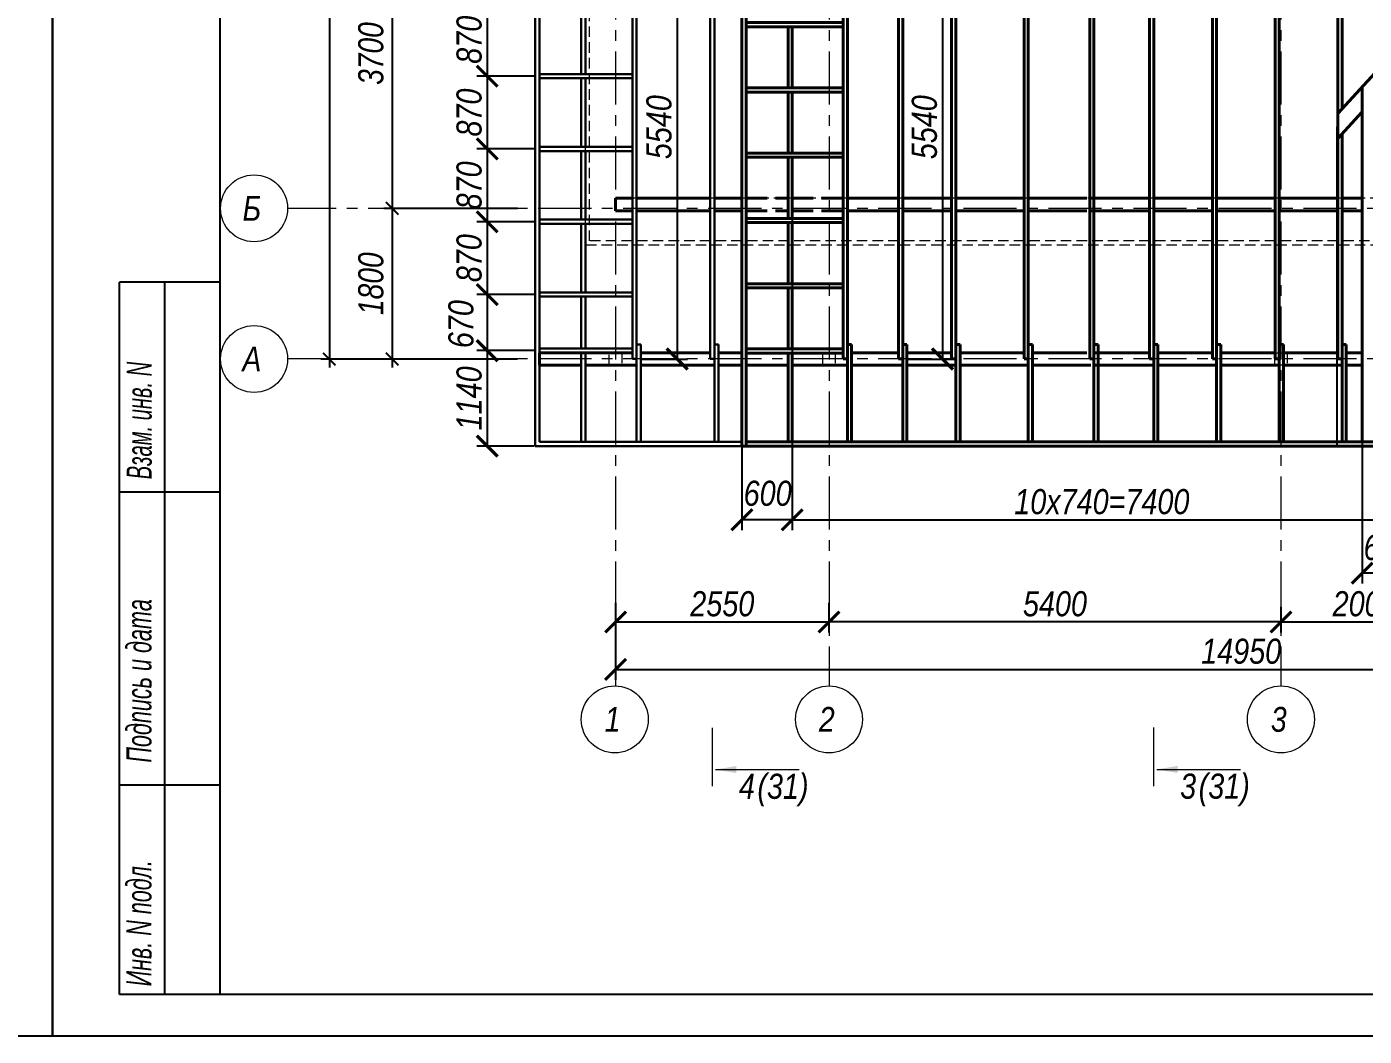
# Model space of a CAD drawing. Header units: millimetres. Extents: x 1582001 to 3303937, y 226471 to 491235.
# Drawn here: x 1749691 to 1765672, y 291255 to 303317 of the extents above; entities that cross this region are included whole.
import ezdxf
from ezdxf.enums import TextEntityAlignment as Align

# ---------------------------------------------------------------- set-up
doc = ezdxf.new("R2010")
doc.units = ezdxf.units.MM
for name, pattern in [('CENTER', [50.8, 31.75, -6.35, 6.35, -6.35]), ('gost5', [7, 5, -2, 0]), ('HIDDEN', [0.375, 0.25, -0.125])]:
    doc.linetypes.add(name, pattern=pattern)
doc.layers.get('Defpoints').update_dxf_attribs({"color": 255, "lineweight": 30})
for name, color, linetype, lineweight in [('Кровля', 232, 'Continuous', 25), ('Оси', 251, 'CENTER', 9), ('Основная', 250, 'Continuous', 40), ('Пунктир', 253, 'HIDDEN', 18), ('Размеры', 7, 'Continuous', 18), ('Стены', 244, 'Continuous', 30), ('Стены несущие', 7, 'Continuous', 40), ('Утеплитель', 145, 'Continuous', 9)]:
    doc.layers.add(name, color=color, linetype=linetype, lineweight=lineweight)
doc.layers.add('Формуляр', color=138, linetype='Continuous')
doc.styles.add('GOST 2.304', font='ARIALNI.TTF', dxfattribs={"width": 0.98, "height": 300})
doc.styles.get("Standard").update_dxf_attribs({"font": 'ARIALNI.TTF', "height": 300})
doc.styles.add('style', font='ARIALNI.TTF', dxfattribs={"width": 0.98, "height": 300})
doc.styles.add('STYLE1', font='ARIALNI.TTF', dxfattribs={"height": 300})
doc.dimstyles.new('ISO-25', dxfattribs={"dimscale": 100, "dimtxt": 2.5, "dimasz": 2.5, "dimexe": 1.25, "dimexo": 0.625, "dimtad": 1, "dimdec": 0, "dimtxsty": 'Standard', "dimblk": 'ARCHTICK', "dimcen": 2.5, "dimadec": 0, "dimazin": 0, "dimtfac": 1, "dimtdec": 0, "dimtmove": 0, "dimatfit": 3, "dimfxl": 0, "dimarcsym": 0})
doc.dimstyles.new('М100', dxfattribs={"dimtxt": 600, "dimasz": 150, "dimexe": 100, "dimexo": 200, "dimgap": 100, "dimtad": 1, "dimdec": 0, "dimtxsty": 'style', "dimblk": 'ARCHTICK', "dimcen": 150, "dimdle": 100, "dimclrt": 256, "dimadec": 0, "dimazin": 0, "dimtfac": 1, "dimtdec": 0, "dimtmove": 1, "dimatfit": 3, "dimldrblk": 'NONE', "dimfxl": 0, "dimarcsym": 0})

# ---------------------------------------------------------------- blocks, each defined once
blk = doc.blocks.new('_ArchTick')
at = {"color": 0, "linetype": 'ByBlock', "const_width": 0.15}
blk.add_lwpolyline([(-0.5, -0.5), (0.5, 0.5)], dxfattribs=at)
blk = doc.blocks.new('*D1495')
at = {"layer": 'Defpoints', "color": 0, "lineweight": -3, "transparency": 16777216}
for p in [(1755837, 304847), (1754057, 301147), (1755757, 301147)]:
    blk.add_point(p, dxfattribs=at)
at = {"layer": 'Размеры', "color": 0, "lineweight": -2, "transparency": 16777216}
for p, q in [((1754057, 304947), (1754057, 301047)), ((1755637, 304847), (1753957, 304847)), ((1755557, 301147), (1753957, 301147))]:
    blk.add_line(p, q, dxfattribs=at)
at = {"layer": 'Размеры', "color": 0, "lineweight": -2, "transparency": 16777216, "xscale": 150, "yscale": 150, "zscale": 150}
for p, rotation in [((1754057, 304847), 90), ((1754057, 301147), 270)]:
    blk.add_blockref('_ArchTick', p, dxfattribs=dict(at, rotation=rotation))
at = {"layer": 'Размеры', "transparency": 16777216, "insert": (1753804, 302997), "char_height": 300, "attachment_point": 5, "rotation": 90, "style": 'style'}
blk.add_mtext('3700', dxfattribs=at)
blk = doc.blocks.new('_None')
blk = doc.blocks.new('*D1496')
at = {"layer": 'Defpoints', "color": 0, "lineweight": -3, "transparency": 16777216}
for p in [(1755757, 301147), (1754057, 299347), (1755757, 299347)]:
    blk.add_point(p, dxfattribs=at)
at = {"layer": 'Размеры', "color": 0, "lineweight": -2, "transparency": 16777216}
for p, q in [((1754057, 301247), (1754057, 299247)), ((1755557, 301147), (1753957, 301147)), ((1755557, 299347), (1753957, 299347))]:
    blk.add_line(p, q, dxfattribs=at)
at = {"layer": 'Размеры', "color": 0, "lineweight": -2, "transparency": 16777216, "xscale": 150, "yscale": 150, "zscale": 150}
for p, rotation in [((1754057, 301147), 90), ((1754057, 299347), 270)]:
    blk.add_blockref('_ArchTick', p, dxfattribs=dict(at, rotation=rotation))
at = {"layer": 'Размеры', "transparency": 16777216, "insert": (1753804, 300247), "char_height": 300, "attachment_point": 5, "rotation": 90, "style": 'style'}
blk.add_mtext('1800', dxfattribs=at)
blk = doc.blocks.new('*D1500')
at = {"layer": 'Defpoints', "color": 0, "lineweight": -3, "transparency": 16777216}
for p in [(1755467, 317247), (1753307, 299347), (1755757, 299347)]:
    blk.add_point(p, dxfattribs=at)
at = {"layer": 'Размеры', "color": 0, "lineweight": -2, "transparency": 16777216}
for p, q in [((1755267, 317247), (1753207, 317247)), ((1753307, 317347), (1753307, 299247)), ((1755557, 299347), (1753207, 299347))]:
    blk.add_line(p, q, dxfattribs=at)
at = {"layer": 'Размеры', "color": 0, "lineweight": -2, "transparency": 16777216, "xscale": 150, "yscale": 150, "zscale": 150}
for p, rotation in [((1753307, 317247), 90), ((1753307, 299347), 270)]:
    blk.add_blockref('_ArchTick', p, dxfattribs=dict(at, rotation=rotation))
at = {"layer": 'Размеры', "transparency": 16777216, "insert": (1753054, 308297), "char_height": 300, "attachment_point": 5, "rotation": 90, "style": 'style'}
blk.add_mtext('17900', dxfattribs=at)
blk = doc.blocks.new('*D1673')
at = {"layer": 'Defpoints', "color": 0, "lineweight": -3, "ltscale": 100, "transparency": 16777216}
for p in [(1760157, 304887), (1760157, 299347), (1760633, 299347)]:
    blk.add_point(p, dxfattribs=at)
at = {"layer": 'Размеры', "color": 0, "lineweight": -2, "ltscale": 100, "transparency": 16777216}
for p, q in [((1760220, 304887), (1760758, 304887)), ((1760633, 304887), (1760633, 299347)), ((1760220, 299347), (1760758, 299347))]:
    blk.add_line(p, q, dxfattribs=at)
at = {"layer": 'Размеры', "color": 0, "lineweight": -2, "ltscale": 100, "transparency": 16777216, "xscale": 250, "yscale": 250, "zscale": 250}
for p, rotation in [((1760633, 304887), 90), ((1760633, 299347), 270)]:
    blk.add_blockref('_ArchTick', p, dxfattribs=dict(at, rotation=rotation))
at = {"layer": 'Размеры', "color": 0, "ltscale": 100, "transparency": 16777216, "insert": (1760418, 302117), "char_height": 300, "attachment_point": 5, "rotation": 90}
blk.add_mtext('5540', dxfattribs=at)
blk = doc.blocks.new('*D1675')
at = {"layer": 'Defpoints', "color": 0, "lineweight": -3, "ltscale": 100, "transparency": 16777216}
for p in [(1756977, 304887), (1756977, 299347), (1757463, 299347)]:
    blk.add_point(p, dxfattribs=at)
at = {"layer": 'Размеры', "color": 0, "lineweight": -2, "ltscale": 100, "transparency": 16777216}
for p, q in [((1757040, 304887), (1757588, 304887)), ((1757463, 304887), (1757463, 299347)), ((1757040, 299347), (1757588, 299347))]:
    blk.add_line(p, q, dxfattribs=at)
at = {"layer": 'Размеры', "color": 0, "lineweight": -2, "ltscale": 100, "transparency": 16777216, "xscale": 250, "yscale": 250, "zscale": 250}
for p, rotation in [((1757463, 304887), 90), ((1757463, 299347), 270)]:
    blk.add_blockref('_ArchTick', p, dxfattribs=dict(at, rotation=rotation))
at = {"layer": 'Размеры', "color": 0, "ltscale": 100, "transparency": 16777216, "insert": (1757247, 302117), "char_height": 300, "attachment_point": 5, "rotation": 90}
blk.add_mtext('5540', dxfattribs=at)
blk = doc.blocks.new('*D1695')
at = {"layer": 'Defpoints', "color": 0, "lineweight": -3, "ltscale": 100, "transparency": 16777216}
for p in [(1758237, 301596), (1758837, 301596), (1758237, 297426)]:
    blk.add_point(p, dxfattribs=at)
at = {"layer": 'Размеры', "color": 0, "lineweight": -2, "ltscale": 100, "transparency": 16777216}
for p, q in [((1758237, 301533), (1758237, 297301)), ((1758837, 301533), (1758837, 297301)), ((1758837, 297426), (1758237, 297426))]:
    blk.add_line(p, q, dxfattribs=at)
at = {"layer": 'Размеры', "color": 0, "lineweight": -2, "ltscale": 100, "transparency": 16777216, "xscale": 250, "yscale": 250, "zscale": 250, "rotation": 180}
blk.add_blockref('_ArchTick', (1758237, 297426), dxfattribs=at)
at = {"layer": 'Размеры', "color": 0, "lineweight": -2, "ltscale": 100, "transparency": 16777216, "xscale": 250, "yscale": 250, "zscale": 250}
blk.add_blockref('_ArchTick', (1758837, 297426), dxfattribs=at)
at = {"layer": 'Размеры', "color": 0, "ltscale": 100, "transparency": 16777216, "insert": (1758544, 297741), "char_height": 300, "attachment_point": 5}
blk.add_mtext('600', dxfattribs=at)
blk = doc.blocks.new('*D1696')
at = {"layer": 'Defpoints', "color": 0, "lineweight": -3, "ltscale": 100, "transparency": 16777216}
for p in [(1766237, 299079), (1758837, 298518), (1766237, 297426)]:
    blk.add_point(p, dxfattribs=at)
at = {"layer": 'Размеры', "color": 0, "lineweight": -2, "ltscale": 100, "transparency": 16777216}
for p, q in [((1766237, 299017), (1766237, 297301)), ((1758837, 298456), (1758837, 297301)), ((1758837, 297426), (1766237, 297426))]:
    blk.add_line(p, q, dxfattribs=at)
at = {"layer": 'Размеры', "color": 0, "lineweight": -2, "ltscale": 100, "transparency": 16777216, "xscale": 250, "yscale": 250, "zscale": 250, "rotation": 180}
blk.add_blockref('_ArchTick', (1758837, 297426), dxfattribs=at)
at = {"layer": 'Размеры', "color": 0, "lineweight": -2, "ltscale": 100, "transparency": 16777216, "xscale": 250, "yscale": 250, "zscale": 250}
blk.add_blockref('_ArchTick', (1766237, 297426), dxfattribs=at)
at = {"layer": 'Размеры', "color": 0, "ltscale": 100, "transparency": 16777216, "insert": (1762537, 297641), "char_height": 300, "attachment_point": 5}
blk.add_mtext('10х740=7400', dxfattribs=at)
blk = doc.blocks.new('*D1698')
at = {"layer": 'Defpoints', "color": 0, "lineweight": -3, "ltscale": 100, "transparency": 16777216}
for p in [(1765647, 301477), (1766247, 300707), (1765647, 296789)]:
    blk.add_point(p, dxfattribs=at)
at = {"layer": 'Размеры', "color": 0, "lineweight": -2, "ltscale": 100, "transparency": 16777216}
for p, q in [((1765647, 301414), (1765647, 296664)), ((1766247, 300645), (1766247, 296664)), ((1766247, 296789), (1765647, 296789))]:
    blk.add_line(p, q, dxfattribs=at)
at = {"layer": 'Размеры', "color": 0, "lineweight": -2, "ltscale": 100, "transparency": 16777216, "xscale": 250, "yscale": 250, "zscale": 250, "rotation": 180}
blk.add_blockref('_ArchTick', (1765647, 296789), dxfattribs=at)
at = {"layer": 'Размеры', "color": 0, "lineweight": -2, "ltscale": 100, "transparency": 16777216, "xscale": 250, "yscale": 250, "zscale": 250}
blk.add_blockref('_ArchTick', (1766247, 296789), dxfattribs=at)
at = {"layer": 'Размеры', "color": 0, "ltscale": 100, "transparency": 16777216, "insert": (1765951, 297093), "char_height": 300, "attachment_point": 5}
blk.add_mtext('600', dxfattribs=at)
blk = doc.blocks.new('*D1737')
at = {"layer": 'Defpoints', "color": 0, "lineweight": -3, "ltscale": 100, "transparency": 16777216}
for p in [(1755817, 303597), (1755193, 302727), (1755817, 302727)]:
    blk.add_point(p, dxfattribs=at)
at = {"layer": 'Размеры', "color": 0, "lineweight": -2, "ltscale": 100, "transparency": 16777216}
for p, q in [((1755755, 303597), (1755068, 303597)), ((1755193, 303597), (1755193, 302727)), ((1755755, 302727), (1755068, 302727))]:
    blk.add_line(p, q, dxfattribs=at)
at = {"layer": 'Размеры', "color": 0, "lineweight": -2, "ltscale": 100, "transparency": 16777216, "xscale": 250, "yscale": 250, "zscale": 250}
for p, rotation in [((1755193, 303597), 90), ((1755193, 302727), 270)]:
    blk.add_blockref('_ArchTick', p, dxfattribs=dict(at, rotation=rotation))
at = {"layer": 'Размеры', "color": 0, "ltscale": 100, "transparency": 16777216, "insert": (1754978, 303162), "char_height": 300, "attachment_point": 5, "rotation": 90}
blk.add_mtext('870', dxfattribs=at)
blk = doc.blocks.new('*D1738')
at = {"layer": 'Defpoints', "color": 0, "lineweight": -3, "ltscale": 100, "transparency": 16777216}
for p in [(1755817, 302727), (1755193, 301857), (1755817, 301857)]:
    blk.add_point(p, dxfattribs=at)
at = {"layer": 'Размеры', "color": 0, "lineweight": -2, "ltscale": 100, "transparency": 16777216}
for p, q in [((1755755, 302727), (1755068, 302727)), ((1755193, 302727), (1755193, 301857)), ((1755755, 301857), (1755068, 301857))]:
    blk.add_line(p, q, dxfattribs=at)
at = {"layer": 'Размеры', "color": 0, "lineweight": -2, "ltscale": 100, "transparency": 16777216, "xscale": 250, "yscale": 250, "zscale": 250}
for p, rotation in [((1755193, 302727), 90), ((1755193, 301857), 270)]:
    blk.add_blockref('_ArchTick', p, dxfattribs=dict(at, rotation=rotation))
at = {"layer": 'Размеры', "color": 0, "ltscale": 100, "transparency": 16777216, "insert": (1754978, 302292), "char_height": 300, "attachment_point": 5, "rotation": 90}
blk.add_mtext('870', dxfattribs=at)
blk = doc.blocks.new('*D1739')
at = {"layer": 'Defpoints', "color": 0, "lineweight": -3, "ltscale": 100, "transparency": 16777216}
for p in [(1755817, 301857), (1755193, 300987), (1755817, 300987)]:
    blk.add_point(p, dxfattribs=at)
at = {"layer": 'Размеры', "color": 0, "lineweight": -2, "ltscale": 100, "transparency": 16777216}
for p, q in [((1755755, 301857), (1755068, 301857)), ((1755193, 301857), (1755193, 300987)), ((1755755, 300987), (1755068, 300987))]:
    blk.add_line(p, q, dxfattribs=at)
at = {"layer": 'Размеры', "color": 0, "lineweight": -2, "ltscale": 100, "transparency": 16777216, "xscale": 250, "yscale": 250, "zscale": 250}
for p, rotation in [((1755193, 301857), 90), ((1755193, 300987), 270)]:
    blk.add_blockref('_ArchTick', p, dxfattribs=dict(at, rotation=rotation))
at = {"layer": 'Размеры', "color": 0, "ltscale": 100, "transparency": 16777216, "insert": (1754978, 301422), "char_height": 300, "attachment_point": 5, "rotation": 90}
blk.add_mtext('870', dxfattribs=at)
blk = doc.blocks.new('*D1740')
at = {"layer": 'Defpoints', "color": 0, "lineweight": -3, "ltscale": 100, "transparency": 16777216}
for p in [(1755817, 300987), (1755193, 300117), (1755817, 300117)]:
    blk.add_point(p, dxfattribs=at)
at = {"layer": 'Размеры', "color": 0, "lineweight": -2, "ltscale": 100, "transparency": 16777216}
for p, q in [((1755755, 300987), (1755068, 300987)), ((1755193, 300987), (1755193, 300117)), ((1755755, 300117), (1755068, 300117))]:
    blk.add_line(p, q, dxfattribs=at)
at = {"layer": 'Размеры', "color": 0, "lineweight": -2, "ltscale": 100, "transparency": 16777216, "xscale": 250, "yscale": 250, "zscale": 250}
for p, rotation in [((1755193, 300987), 90), ((1755193, 300117), 270)]:
    blk.add_blockref('_ArchTick', p, dxfattribs=dict(at, rotation=rotation))
at = {"layer": 'Размеры', "color": 0, "ltscale": 100, "transparency": 16777216, "insert": (1754978, 300552), "char_height": 300, "attachment_point": 5, "rotation": 90}
blk.add_mtext('870', dxfattribs=at)
blk = doc.blocks.new('*D1741')
at = {"layer": 'Defpoints', "color": 0, "lineweight": -3, "ltscale": 100, "transparency": 16777216}
for p in [(1755817, 300117), (1755193, 299447), (1755817, 299447)]:
    blk.add_point(p, dxfattribs=at)
at = {"layer": 'Размеры', "color": 0, "lineweight": -2, "ltscale": 100, "transparency": 16777216}
for p, q in [((1755755, 300117), (1755068, 300117)), ((1755193, 300117), (1755193, 299447)), ((1755755, 299447), (1755068, 299447))]:
    blk.add_line(p, q, dxfattribs=at)
at = {"layer": 'Размеры', "color": 0, "lineweight": -2, "ltscale": 100, "transparency": 16777216, "xscale": 250, "yscale": 250, "zscale": 250}
for p, rotation in [((1755193, 300117), 90), ((1755193, 299447), 270)]:
    blk.add_blockref('_ArchTick', p, dxfattribs=dict(at, rotation=rotation))
at = {"layer": 'Размеры', "color": 0, "ltscale": 100, "transparency": 16777216, "insert": (1754881, 299764), "char_height": 300, "attachment_point": 5, "rotation": 90}
blk.add_mtext('670', dxfattribs=at)
blk = doc.blocks.new('*D1742')
at = {"layer": 'Defpoints', "color": 0, "lineweight": -3, "ltscale": 100, "transparency": 16777216}
for p in [(1755817, 299447), (1755193, 298307), (1755817, 298307)]:
    blk.add_point(p, dxfattribs=at)
at = {"layer": 'Размеры', "color": 0, "lineweight": -2, "ltscale": 100, "transparency": 16777216}
for p, q in [((1755755, 299447), (1755068, 299447)), ((1755193, 299447), (1755193, 298307)), ((1755755, 298307), (1755068, 298307))]:
    blk.add_line(p, q, dxfattribs=at)
at = {"layer": 'Размеры', "color": 0, "lineweight": -2, "ltscale": 100, "transparency": 16777216, "xscale": 250, "yscale": 250, "zscale": 250}
for p, rotation in [((1755193, 299447), 90), ((1755193, 298307), 270)]:
    blk.add_blockref('_ArchTick', p, dxfattribs=dict(at, rotation=rotation))
at = {"layer": 'Размеры', "color": 0, "ltscale": 100, "transparency": 16777216, "insert": (1754978, 298877), "char_height": 300, "attachment_point": 5, "rotation": 90}
blk.add_mtext('1140', dxfattribs=at)
blk = doc.blocks.new('*D1761')
at = {"layer": 'Defpoints', "color": 0, "lineweight": -3, "ltscale": 100, "transparency": 16777216}
for p in [(1764677, 296450), (1766677, 296450), (1766677, 296205)]:
    blk.add_point(p, dxfattribs=at)
at = {"layer": 'Размеры', "color": 0, "lineweight": -2, "ltscale": 100, "transparency": 16777216}
for p, q in [((1764677, 296388), (1764677, 296080)), ((1766677, 296388), (1766677, 296080)), ((1764677, 296205), (1766677, 296205))]:
    blk.add_line(p, q, dxfattribs=at)
at = {"layer": 'Размеры', "color": 0, "lineweight": -2, "ltscale": 100, "transparency": 16777216, "xscale": 250, "yscale": 250, "zscale": 250, "rotation": 180}
blk.add_blockref('_ArchTick', (1764677, 296205), dxfattribs=at)
at = {"layer": 'Размеры', "color": 0, "lineweight": -2, "ltscale": 100, "transparency": 16777216, "xscale": 250, "yscale": 250, "zscale": 250}
blk.add_blockref('_ArchTick', (1766677, 296205), dxfattribs=at)
at = {"layer": 'Размеры', "color": 0, "ltscale": 100, "transparency": 16777216, "insert": (1765677, 296421), "char_height": 300, "attachment_point": 5}
blk.add_mtext('2000', dxfattribs=at)
blk = doc.blocks.new('*D1763')
at = {"layer": 'Defpoints', "color": 0, "lineweight": -3, "ltscale": 100, "transparency": 16777216}
for p in [(1759277, 296450), (1764677, 296450), (1759277, 296205)]:
    blk.add_point(p, dxfattribs=at)
at = {"layer": 'Размеры', "color": 0, "lineweight": -2, "ltscale": 100, "transparency": 16777216}
for p, q in [((1759277, 296388), (1759277, 296080)), ((1764677, 296388), (1764677, 296080)), ((1764677, 296205), (1759277, 296205))]:
    blk.add_line(p, q, dxfattribs=at)
at = {"layer": 'Размеры', "color": 0, "lineweight": -2, "ltscale": 100, "transparency": 16777216, "xscale": 250, "yscale": 250, "zscale": 250, "rotation": 180}
blk.add_blockref('_ArchTick', (1759277, 296205), dxfattribs=at)
at = {"layer": 'Размеры', "color": 0, "lineweight": -2, "ltscale": 100, "transparency": 16777216, "xscale": 250, "yscale": 250, "zscale": 250}
blk.add_blockref('_ArchTick', (1764677, 296205), dxfattribs=at)
at = {"layer": 'Размеры', "color": 0, "ltscale": 100, "transparency": 16777216, "insert": (1761977, 296421), "char_height": 300, "attachment_point": 5}
blk.add_mtext('5400', dxfattribs=at)
blk = doc.blocks.new('*D1764')
at = {"layer": 'Defpoints', "color": 0, "lineweight": -3, "ltscale": 100, "transparency": 16777216}
for p in [(1756727, 296497), (1759277, 296497), (1759277, 296205)]:
    blk.add_point(p, dxfattribs=at)
at = {"layer": 'Размеры', "color": 0, "lineweight": -2, "ltscale": 100, "transparency": 16777216}
for p, q in [((1756727, 296435), (1756727, 296080)), ((1759277, 296435), (1759277, 296080)), ((1756727, 296205), (1759277, 296205))]:
    blk.add_line(p, q, dxfattribs=at)
at = {"layer": 'Размеры', "color": 0, "lineweight": -2, "ltscale": 100, "transparency": 16777216, "xscale": 250, "yscale": 250, "zscale": 250, "rotation": 180}
blk.add_blockref('_ArchTick', (1756727, 296205), dxfattribs=at)
at = {"layer": 'Размеры', "color": 0, "lineweight": -2, "ltscale": 100, "transparency": 16777216, "xscale": 250, "yscale": 250, "zscale": 250}
blk.add_blockref('_ArchTick', (1759277, 296205), dxfattribs=at)
at = {"layer": 'Размеры', "color": 0, "ltscale": 100, "transparency": 16777216, "insert": (1758002, 296421), "char_height": 300, "attachment_point": 5}
blk.add_mtext('2550', dxfattribs=at)
blk = doc.blocks.new('*D1765')
at = {"layer": 'Defpoints', "color": 0, "lineweight": -3, "ltscale": 100, "transparency": 16777216}
for p in [(1756727, 296257), (1771677, 296257), (1771677, 295638)]:
    blk.add_point(p, dxfattribs=at)
at = {"layer": 'Размеры', "color": 0, "lineweight": -2, "ltscale": 100, "transparency": 16777216}
for p, q in [((1756727, 296195), (1756727, 295513)), ((1771677, 296195), (1771677, 295513)), ((1756727, 295638), (1771677, 295638))]:
    blk.add_line(p, q, dxfattribs=at)
at = {"layer": 'Размеры', "color": 0, "lineweight": -2, "ltscale": 100, "transparency": 16777216, "xscale": 250, "yscale": 250, "zscale": 250, "rotation": 180}
blk.add_blockref('_ArchTick', (1756727, 295638), dxfattribs=at)
at = {"layer": 'Размеры', "color": 0, "lineweight": -2, "ltscale": 100, "transparency": 16777216, "xscale": 250, "yscale": 250, "zscale": 250}
blk.add_blockref('_ArchTick', (1771677, 295638), dxfattribs=at)
at = {"layer": 'Размеры', "color": 0, "ltscale": 100, "transparency": 16777216, "insert": (1764202, 295854), "char_height": 300, "attachment_point": 5}
blk.add_mtext('14950', dxfattribs=at)

msp = doc.modelspace()

# ---------------------------------------------------------------- linework, layer by layer
at = {"layer": 'Кровля'}
for p, q in [((1758237.3, 308867.4), (1758237.3, 298307.4)), ((1765347.3, 298307.4), (1765347.3, 302121.2)), ((1765347.3, 298307.4), (1765347.3, 302121.2)), ((1758237.3, 298307.4), (1765347.3, 298307.4))]:
    msp.add_line(p, q, dxfattribs=at)
at = {"layer": 'Оси', "ltscale": 20}
for p, q in [((1756727.3, 317247.4), (1756727.3, 295441.3)), ((1759277.3, 317247.4), (1759277.3, 295441.3)), ((1764677.3, 317247.4), (1764677.3, 295441.3)), ((1771677.3, 301147.4), (1752807.3, 301147.4)), ((1771677.3, 299347.4), (1752807.3, 299347.4))]:
    msp.add_line(p, q, dxfattribs=at)
at = {"layer": 'Оси', "linetype": 'Continuous', "ltscale": 100}
for centre in [(1752407.3, 301147.4), (1752407.3, 301147.4), (1752407.3, 299347.4), (1752407.3, 299347.4), (1756717.3, 295041.3), (1756717.3, 295041.3), (1759277.3, 295041.3), (1759277.3, 295041.3), (1764677.3, 295041.3), (1764677.3, 295041.3)]:
    msp.add_circle(centre, 400, dxfattribs=at)
at = {"layer": 'Основная', "ltscale": 2.5}
for p, q in [((1765647.3, 302597.1), (1765647.3, 298357.4)), ((1758237.3, 298307.4), (1765347.3, 298307.4)), ((1758287.3, 298357.4), (1765347.3, 298357.4)), ((1758287.3, 298357.4), (1758287.3, 298307.4))]:
    msp.add_line(p, q, dxfattribs=at)
at = {"layer": 'Основная', "color": 3, "ltscale": 2.5}
for p, q in [((1755817.3, 299422.4), (1756927.3, 299422.4)), ((1755817.3, 299422.4), (1755817.3, 299272.4)), ((1757027.3, 299422.4), (1757857.3, 299422.4)), ((1757957.3, 299422.4), (1758237.3, 299422.4)), ((1759547.3, 299422.4), (1760107.3, 299422.4)), ((1760207.3, 299422.4), (1760742.3, 299422.4)), ((1760842.3, 299422.4), (1761607.3, 299422.4)), ((1761707.3, 299422.4), (1762357.3, 299422.4)), ((1762457.3, 299422.4), (1763107.3, 299422.4)), ((1763207.3, 299422.4), (1763857.3, 299422.4)), ((1763957.3, 299422.4), (1764607.3, 299422.4)), ((1764707.3, 299422.4), (1765357.3, 299422.4)), ((1765457.3, 299422.4), (1765647.3, 299422.4)), ((1755817.3, 299272.4), (1756317.3, 299272.4)), ((1756367.3, 299272.4), (1756977.3, 299272.4)), ((1757027.3, 299272.4), (1757907.3, 299272.4)), ((1757957.3, 299272.4), (1758237.3, 299272.4)), ((1758287.3, 299272.4), (1758787.3, 299272.4)), ((1758837.3, 299272.4), (1759497.3, 299272.4)), ((1759547.3, 299272.4), (1760157.3, 299272.4)), ((1760207.3, 299272.4), (1760792.3, 299272.4)), ((1760842.3, 299272.4), (1761657.3, 299272.4)), ((1761707.3, 299272.4), (1762407.3, 299272.4)), ((1762457.3, 299272.4), (1763157.3, 299272.4)), ((1763207.3, 299272.4), (1763907.3, 299272.4)), ((1763957.3, 299272.4), (1764657.3, 299272.4)), ((1764707.3, 299272.4), (1765407.3, 299272.4)), ((1765457.3, 299272.4), (1765647.3, 299272.4))]:
    msp.add_line(p, q, dxfattribs=at)
at = {"layer": 'Основная', "ltscale": 2.5}
msp.add_lwpolyline([(1765559.3, 318287.4), (1772527.3, 318287.4), (1772527.3, 298307.4), (1758237.3, 298307.4), (1758237.3, 312177.4), (1772527.3, 312177.4), (1772527.3, 305607.4), (1769162.3, 305607.4)], dxfattribs=at)
at = {"layer": 'Пунктир', "ltscale": 500}
for points in [[(1758887.3, 314637.4), (1764857.3, 314637.4), (1764857.3, 313347.4), (1766297.3, 313347.4), (1766297.3, 317637.4), (1771877.3, 317637.4), (1771877.3, 298957.4), (1766297.3, 298957.4), (1766297.3, 300757.4), (1756417.3, 300757.4), (1756417.3, 307647.4), (1758887.3, 307647.4), (1758887.3, 314637.4)], [(1771367.3, 304017.4), (1771367.3, 299467.4), (1766807.3, 299467.4), (1766807.3, 301267.4), (1756927.3, 301267.4), (1756927.3, 304657.7)], [(1756652.3, 299422.4), (1756802.3, 299422.4), (1756802.3, 299272.4), (1756652.3, 299272.4), (1756652.3, 299422.4)], [(1759202.3, 299422.4), (1759352.3, 299422.4), (1759352.3, 299272.4), (1759202.3, 299272.4), (1759202.3, 299422.4)], [(1764602.3, 299422.4), (1764752.3, 299422.4), (1764752.3, 299272.4), (1764602.3, 299272.4), (1764602.3, 299422.4)]]:
    msp.add_lwpolyline(points, dxfattribs=at)
at = {"layer": 'Размеры', "linetype": 'Continuous', "ltscale": 100}
for p, q in [((1757885.7, 294241.8), (1757885.7, 294941.8)), ((1763157.3, 294243.3), (1763157.3, 294943.3)), ((1757920.7, 294441.8), (1758920.7, 294441.8)), ((1763192.3, 294443.3), (1764192.3, 294443.3))]:
    msp.add_line(p, q, dxfattribs=at)
for points in [[(1757920.7, 294441.8), (1758171.1, 294483.7), (1758171.1, 294399.9)], [(1763192.3, 294443.3), (1763442.7, 294485.2), (1763442.7, 294401.4)]]:
    msp.add_solid(points, dxfattribs=at)
at = {"layer": 'Стены', "ltscale": 100}
for p, q in [((1755767.3, 298307.4), (1755767.3, 315287.4)), ((1755817.3, 298357.4), (1755817.3, 315237.4)), ((1755767.3, 308867.4), (1755767.3, 298307.4)), ((1756927.3, 299347.4), (1756927.3, 308867.4)), ((1756977.3, 298357.4), (1756977.3, 308867.4)), ((1757857.3, 299347.4), (1757857.3, 308867.4)), ((1757907.3, 298357.4), (1757907.3, 308867.4)), ((1756977.3, 299522.4), (1757027.3, 299522.4)), ((1757027.3, 298357.4), (1757027.3, 299522.4)), ((1757907.3, 299522.4), (1757957.3, 299522.4)), ((1757957.3, 298357.4), (1757957.3, 299522.4)), ((1756927.3, 299347.4), (1756977.3, 299347.4)), ((1757857.3, 299347.4), (1757907.3, 299347.4)), ((1755767.3, 298307.4), (1758237.3, 298307.4)), ((1755817.3, 298357.4), (1758237.3, 298357.4))]:
    msp.add_line(p, q, dxfattribs=at)
for points in [[(1756317.3, 302752.4), (1756317.3, 303572.4)], [(1756367.3, 303572.4), (1756367.3, 302752.4)], [(1756317.3, 301882.4), (1756317.3, 302702.4)], [(1756367.3, 302702.4), (1756367.3, 301882.4)], [(1756317.3, 301012.4), (1756317.3, 301832.4)], [(1756367.3, 301832.4), (1756367.3, 301012.4)], [(1756317.3, 300142.4), (1756317.3, 300962.4)], [(1756367.3, 300962.4), (1756367.3, 300142.4)], [(1756317.3, 299472.4), (1756317.3, 300092.4)], [(1756367.3, 300092.4), (1756367.3, 299472.4)], [(1756367.3, 299422.4), (1756367.3, 298357.4), (1756317.3, 298357.4), (1756317.3, 299422.4)]]:
    msp.add_lwpolyline(points, dxfattribs=at)
for points in [[(1756927.3, 302752.4), (1755817.3, 302752.4), (1755817.3, 302702.4), (1756927.3, 302702.4)], [(1756927.3, 301882.4), (1755817.3, 301882.4), (1755817.3, 301832.4), (1756927.3, 301832.4)], [(1756927.3, 301012.4), (1755817.3, 301012.4), (1755817.3, 300962.4), (1756927.3, 300962.4)], [(1756927.3, 300142.4), (1755817.3, 300142.4), (1755817.3, 300092.4), (1756927.3, 300092.4)], [(1756927.3, 299472.4), (1755817.3, 299472.4), (1755817.3, 299422.4), (1756927.3, 299422.4)]]:
    msp.add_lwpolyline(points, close=True, dxfattribs=at)
at = {"layer": 'Стены несущие', "ltscale": 100}
for p, q in [((1759447.3, 299347.4), (1759447.3, 311527.4)), ((1759497.3, 298357.4), (1759497.3, 311527.4)), ((1760107.3, 299347.4), (1760107.3, 311527.4)), ((1760157.3, 298357.4), (1760157.3, 311527.4)), ((1760742.3, 299347.4), (1760742.3, 311527.4)), ((1760792.3, 298357.4), (1760792.3, 311527.4)), ((1762392.3, 299347.4), (1762392.3, 311527.4)), ((1762442.3, 298357.4), (1762442.3, 311527.4)), ((1763107.3, 299347.4), (1763107.3, 311527.4)), ((1763157.3, 298357.4), (1763157.3, 311527.4)), ((1763857.3, 299347.4), (1763857.3, 311527.4)), ((1763907.3, 298357.4), (1763907.3, 311527.4)), ((1764607.3, 299347.4), (1764607.3, 311527.4)), ((1764657.3, 298357.4), (1764657.3, 311527.4)), ((1765357.3, 299347.4), (1765357.3, 311527.4)), ((1765407.3, 302334.9), (1765407.3, 311527.4)), ((1761607.3, 299347.4), (1761607.3, 311047.4)), ((1761657.3, 298357.4), (1761657.3, 311047.4)), ((1765357.3, 302280.2), (1766857.3, 303919.1)), ((1765357.3, 301984), (1765647.3, 302300.9)), ((1765407.3, 298357.4), (1765407.3, 302038.6)), ((1759497.3, 299522.4), (1759547.3, 299522.4)), ((1759547.3, 298357.4), (1759547.3, 299522.4)), ((1760157.3, 299522.4), (1760207.3, 299522.4)), ((1760207.3, 298357.4), (1760207.3, 299522.4)), ((1760792.3, 299522.4), (1760842.3, 299522.4)), ((1760842.3, 298357.4), (1760842.3, 299522.4)), ((1761657.3, 299522.4), (1761707.3, 299522.4)), ((1761707.3, 298357.4), (1761707.3, 299522.4)), ((1762442.3, 299522.4), (1762492.3, 299522.4)), ((1762492.3, 298357.4), (1762492.3, 299522.4)), ((1763157.3, 299522.4), (1763207.3, 299522.4)), ((1763207.3, 298357.4), (1763207.3, 299522.4)), ((1763907.3, 299522.4), (1763957.3, 299522.4)), ((1763957.3, 298357.4), (1763957.3, 299522.4)), ((1764657.3, 299522.4), (1764707.3, 299522.4)), ((1764707.3, 298357.4), (1764707.3, 299522.4)), ((1765407.3, 299522.4), (1765457.3, 299522.4)), ((1765457.3, 298357.4), (1765457.3, 299522.4)), ((1759447.3, 299347.4), (1759497.3, 299347.4)), ((1760107.3, 299347.4), (1760157.3, 299347.4)), ((1760742.3, 299347.4), (1760792.3, 299347.4)), ((1761607.3, 299347.4), (1761657.3, 299347.4)), ((1762392.3, 299347.4), (1762442.3, 299347.4)), ((1763107.3, 299347.4), (1763157.3, 299347.4)), ((1763857.3, 299347.4), (1763907.3, 299347.4)), ((1764607.3, 299347.4), (1764657.3, 299347.4)), ((1765357.3, 299347.4), (1765407.3, 299347.4)), ((1759497.3, 298307.4), (1759547.3, 298307.4)), ((1760157.3, 298307.4), (1760207.3, 298307.4)), ((1760792.3, 298307.4), (1760842.3, 298307.4)), ((1761657.3, 298307.4), (1761707.3, 298307.4)), ((1762442.3, 298307.4), (1762492.3, 298307.4)), ((1763157.3, 298307.4), (1763207.3, 298307.4)), ((1763907.3, 298307.4), (1763957.3, 298307.4)), ((1764657.3, 298307.4), (1764707.3, 298307.4)), ((1765407.3, 298307.4), (1765457.3, 298307.4))]:
    msp.add_line(p, q, dxfattribs=at)
at = {"layer": 'Стены несущие', "color": 5, "ltscale": 100}
for p, q in [((1756727.3, 301267.4), (1756927.3, 301267.4)), ((1756727.3, 301117.4), (1756727.3, 301267.4)), ((1756977.3, 301267.4), (1757857.3, 301267.4)), ((1757907.3, 301267.4), (1758237.3, 301267.4)), ((1759497.3, 301267.4), (1760107.3, 301267.4)), ((1760157.3, 301267.4), (1760742.3, 301267.4)), ((1760792.3, 301267.4), (1761607.3, 301267.4)), ((1761657.3, 301267.4), (1762357.3, 301267.4)), ((1762407.3, 301267.4), (1763107.3, 301267.4)), ((1763157.3, 301267.4), (1763857.3, 301267.4)), ((1763907.3, 301267.4), (1764607.3, 301267.4)), ((1764657.3, 301267.4), (1765357.3, 301267.4)), ((1765407.3, 301267.4), (1765647.3, 301267.4)), ((1756727.3, 301117.4), (1756927.3, 301117.4)), ((1756977.3, 301117.4), (1757857.3, 301117.4)), ((1757907.3, 301117.4), (1758237.3, 301117.4)), ((1759497.3, 301117.4), (1760107.3, 301117.4)), ((1760157.3, 301117.4), (1760742.3, 301117.4)), ((1760792.3, 301117.4), (1761607.3, 301117.4)), ((1761657.3, 301117.4), (1762357.3, 301117.4)), ((1762407.3, 301117.4), (1763107.3, 301117.4)), ((1763157.3, 301117.4), (1763857.3, 301117.4)), ((1763907.3, 301117.4), (1764607.3, 301117.4)), ((1764657.3, 301117.4), (1765357.3, 301117.4)), ((1765407.3, 301117.4), (1765647.3, 301117.4))]:
    msp.add_line(p, q, dxfattribs=at)
at = {"layer": 'Стены несущие', "color": 5, "linetype": 'gost5', "ltscale": 50}
for p, q in [((1758287.3, 301267.4), (1758787.3, 301267.4)), ((1758837.3, 301267.4), (1759447.3, 301267.4)), ((1758287.3, 301117.4), (1758787.3, 301117.4)), ((1758837.3, 301117.4), (1759447.3, 301117.4))]:
    msp.add_line(p, q, dxfattribs=at)
at = {"layer": 'Стены несущие', "ltscale": 100}
for points in [[(1769162.3, 305657.4), (1772477.3, 305657.4), (1772477.3, 312127.4), (1758287.3, 312127.4), (1758287.3, 298357.4), (1772477.3, 298357.4), (1772477.3, 318237.4), (1764502.3, 318237.4)], [(1758787.3, 303317.4), (1758787.3, 302587.4)], [(1758837.3, 302587.4), (1758837.3, 303317.4)], [(1758787.3, 302537.4), (1758787.3, 301807.4)], [(1758837.3, 301807.4), (1758837.3, 302537.4)], [(1758787.3, 301757.4), (1758787.3, 301027.4)], [(1758837.3, 301027.4), (1758837.3, 301757.4)], [(1758787.3, 300977.4), (1758787.3, 300247.4)], [(1758837.3, 300247.4), (1758837.3, 300977.4)], [(1758787.3, 300197.4), (1758787.3, 299467.4)], [(1758837.3, 299467.4), (1758837.3, 300197.4)], [(1758787.3, 299417.4), (1758787.3, 298357.4)], [(1758837.3, 298357.4), (1758837.3, 299417.4)]]:
    msp.add_lwpolyline(points, dxfattribs=at)
for points in [[(1759447.3, 303367.4), (1758287.3, 303367.4), (1758287.3, 303317.4), (1759447.3, 303317.4)], [(1759447.3, 302587.4), (1758287.3, 302587.4), (1758287.3, 302537.4), (1759447.3, 302537.4)], [(1759447.3, 301807.4), (1758287.3, 301807.4), (1758287.3, 301757.4), (1759447.3, 301757.4)], [(1759447.3, 301027.4), (1758287.3, 301027.4), (1758287.3, 300977.4), (1759447.3, 300977.4)], [(1759447.3, 300247.4), (1758287.3, 300247.4), (1758287.3, 300197.4), (1759447.3, 300197.4)], [(1759447.3, 299467.4), (1758287.3, 299467.4), (1758287.3, 299417.4), (1759447.3, 299417.4)]]:
    msp.add_lwpolyline(points, close=True, dxfattribs=at)
at = {"layer": 'Утеплитель', "linetype": 'HIDDEN', "ltscale": 500}
msp.add_lwpolyline([(1758837.3, 314687.4), (1764907.3, 314687.4), (1764907.3, 313397.4), (1766247.3, 313397.4), (1766247.3, 317687.4), (1771927.3, 317687.4), (1771927.3, 298907.4), (1766247.3, 298907.4), (1766247.3, 300707.4), (1756367.3, 300707.4), (1756367.3, 307697.4), (1758837.3, 307697.4), (1758837.3, 314687.4)], dxfattribs=at)
at = {"layer": 'Формуляр', "color": 0}
for p, q in [((1750800.6, 291755.1), (1750800.6, 300267.3)), ((1752000.6, 300267.3), (1750800.6, 300267.3)), ((1751340, 291755.1), (1751340, 300267.3)), ((1752000.6, 297755.1), (1750800.6, 297755.1)), ((1752000.6, 294255.1), (1750800.6, 294255.1)), ((1752000.6, 294255.1), (1750800.6, 294255.1)), ((1752000.6, 291755.1), (1750800.6, 291755.1))]:
    msp.add_line(p, q, dxfattribs=at)
for points in [[(1708000.7, 320955), (1750000.6, 320955), (1750000.6, 291255.1), (1708000.7, 291255.1)], [(1750000.6, 320955), (1792000.5, 320955), (1792000.5, 291255.1), (1750000.6, 291255.1)], [(1752000.6, 291755.1), (1752000.6, 320444.9), (1791500.5, 320444.9), (1791500.5, 291755.1)]]:
    msp.add_lwpolyline(points, close=True, dxfattribs=at)

# ---------------------------------------------------------------- texts
at = {"layer": 'Оси', "linetype": 'Continuous', "ltscale": 100, "style": 'GOST 2.304'}
for s, p in [('Б', (1752381, 301147.4)), ('А', (1752381, 299347.4)), ('1', (1756691, 295041.3)), ('2', (1759251, 295041.3)), ('3', (1764651, 295041.3))]:
    msp.add_text(s, height=297.2, dxfattribs=at).set_placement(p, align=Align.MIDDLE_CENTER)
at = {"layer": 'Размеры', "linetype": 'Continuous', "ltscale": 100}
for s, p in [('4', (1758200.7, 294091.8)), ('(31)', (1758421.8, 294091.8)), ('3', (1763472.3, 294093.3)), ('(31)', (1763693.9, 294093.3))]:
    msp.add_text(s, height=300, dxfattribs=at).set_placement(p)
at = {"layer": 'Формуляр', "color": 0, "style": 'STYLE1'}
for s, width, p in [('Взам. инв. N', 0.7, (1751184.5, 297910.5)), ('Подпись и дата', 0.75, (1751181.7, 294524.9)), ('Инв. N подл.', 0.75, (1751181.7, 291851.5))]:
    msp.add_text(s, height=300, rotation=90, dxfattribs=dict(at, width=width)).set_placement(p)

# ---------------------------------------------------------------- dimensions: what is measured, and where the dimension line sits
at = {"layer": 'Размеры'}
for base, p1, p2, picture, middle in [((1753307.3, 299347.4), (1755467.3, 317247.4), (1755757.3, 299347.4), '*D1500', (1753054.2, 308297.4)), ((1754057.3, 301147.4), (1755837.3, 304847.4), (1755757.3, 301147.4), '*D1495', (1753804.2, 302997.4)), ((1754057.3, 299347.4), (1755757.3, 301147.4), (1755757.3, 299347.4), '*D1496', (1753804.2, 300247.4))]:
    dim = msp.add_linear_dim(base=base, p1=p1, p2=p2, angle=90, dimstyle='М100', override={"dimtxt": 250, "dimlfac": 1, "dimtxsty": 'style', "dimblk1": 'ArchTick', "dimblk2": 'ArchTick', "dimsah": 1, "dimtolj": 0}, dxfattribs=at)
    dim.commit()
    dim.dimension.update_dxf_attribs({"geometry": picture, "text_midpoint": middle})
at = {"layer": 'Размеры', "ltscale": 100}
for base, p1, p2, picture, middle in [((1757463, 299347.4), (1756977.3, 304887.4), (1756977.3, 299347.4), '*D1675', (1757247.4, 302117.4)), ((1760633.4, 299347.4), (1760157.3, 304887.4), (1760157.3, 299347.4), '*D1673', (1760417.7, 302117.4)), ((1755193.2, 302727.4), (1755817.3, 303597.4), (1755817.3, 302727.4), '*D1737', (1754977.5, 303162.4)), ((1755193.2, 301857.4), (1755817.3, 302727.4), (1755817.3, 301857.4), '*D1738', (1754977.5, 302292.4)), ((1755193.2, 300987.4), (1755817.3, 301857.4), (1755817.3, 300987.4), '*D1739', (1754977.5, 301422.4)), ((1755193.2, 300117.4), (1755817.3, 300987.4), (1755817.3, 300117.4), '*D1740', (1754977.5, 300552.4)), ((1755193.2, 298307.4), (1755817.3, 299447.4), (1755817.3, 298307.4), '*D1742', (1754977.5, 298877.4))]:
    dim = msp.add_linear_dim(base=base, p1=p1, p2=p2, angle=90, dimstyle='ISO-25', override={"dimscale": 100, "dimlfac": 1, "dimtxsty": 'Standard', "dimblk1": 'ArchTick', "dimblk2": 'ArchTick', "dimsah": 1, "dimtmove": 0, "dimtolj": 0}, dxfattribs=at)
    dim.commit()
    dim.dimension.update_dxf_attribs({"geometry": picture, "text_midpoint": middle})
for base, p1, p2, picture, middle in [((1758237.3, 297425.5), (1758837.3, 301595.7), (1758237.3, 301595.7), '*D1695', (1758544.3, 297741.2)), ((1765647.3, 296789.5), (1766247.3, 300707.4), (1765647.3, 301476.6), '*D1698', (1765951, 297093.4))]:
    dim = msp.add_linear_dim(base=base, p1=p1, p2=p2, dimstyle='ISO-25', override={"dimlfac": 1, "dimtxsty": 'Standard', "dimblk1": 'ArchTick', "dimblk2": 'ArchTick', "dimsah": 1, "dimtmove": 2, "dimtolj": 0}, dxfattribs=at)
    dim.commit()
    dim.dimension.update_dxf_attribs({"geometry": picture, "text_midpoint": middle, "dimtype": 160})
dim = msp.add_linear_dim(base=(1755193.2, 299447.4), p1=(1755817.3, 300117.4), p2=(1755817.3, 299447.4), angle=90, dimstyle='ISO-25', override={"dimlfac": 1, "dimtxsty": 'Standard', "dimblk1": 'ArchTick', "dimblk2": 'ArchTick', "dimsah": 1, "dimtmove": 2, "dimtolj": 0}, dxfattribs=at)
dim.commit()
dim.dimension.update_dxf_attribs({"geometry": '*D1741', "text_midpoint": (1754880.7, 299764.4), "dimtype": 160})
dim = msp.add_linear_dim(base=(1766237.3, 297425.5), p1=(1758837.3, 298518), p2=(1766237.3, 299079.4), text='10х740=7400', dimstyle='ISO-25', override={"dimscale": 100, "dimgap": 0.625, "dimlfac": 1, "dimtxsty": 'Standard', "dimblk1": 'ArchTick', "dimblk2": 'ArchTick', "dimsah": 1, "dimse1": 0, "dimse2": 0, "dimsd1": 0, "dimsd2": 0, "dimtmove": 0, "dimtolj": 0}, dxfattribs=at)
dim.commit()
dim.dimension.update_dxf_attribs({"geometry": '*D1696', "text_midpoint": (1762537.3, 297641.2)})
for base, p1, p2, override, picture, middle in [((1759277.3, 296204.9), (1756727.3, 296497.4), (1759277.3, 296497.4), {"dimscale": 100, "dimlfac": 1, "dimtxsty": 'Standard', "dimblk1": 'ArchTick', "dimblk2": 'ArchTick', "dimsah": 1, "dimtmove": 0, "dimtolj": 0}, '*D1764', (1758002.3, 296420.5)), ((1759277.3, 296204.9), (1764677.3, 296450.4), (1759277.3, 296450.4), {"dimscale": 100, "dimlfac": 1, "dimtxsty": 'Standard', "dimblk1": 'ArchTick', "dimblk2": 'ArchTick', "dimsah": 1, "dimtmove": 0, "dimtolj": 0}, '*D1763', (1761977.3, 296420.5)), ((1766677.3, 296204.9), (1764677.3, 296450.4), (1766677.3, 296450.4), {"dimscale": 100}, '*D1761', (1765677.3, 296420.5)), ((1771677.3, 295637.8), (1756727.3, 296257.4), (1771677.3, 296257.4), {"dimscale": 100, "dimlfac": 1, "dimtxsty": 'Standard', "dimblk1": 'ArchTick', "dimblk2": 'ArchTick', "dimsah": 1, "dimtmove": 0, "dimtolj": 0}, '*D1765', (1764202.3, 295853.5))]:
    dim = msp.add_linear_dim(base=base, p1=p1, p2=p2, dimstyle='ISO-25', override=override, dxfattribs=at)
    dim.commit()
    dim.dimension.update_dxf_attribs({"geometry": picture, "text_midpoint": middle})

doc.saveas('drawing.dxf')
